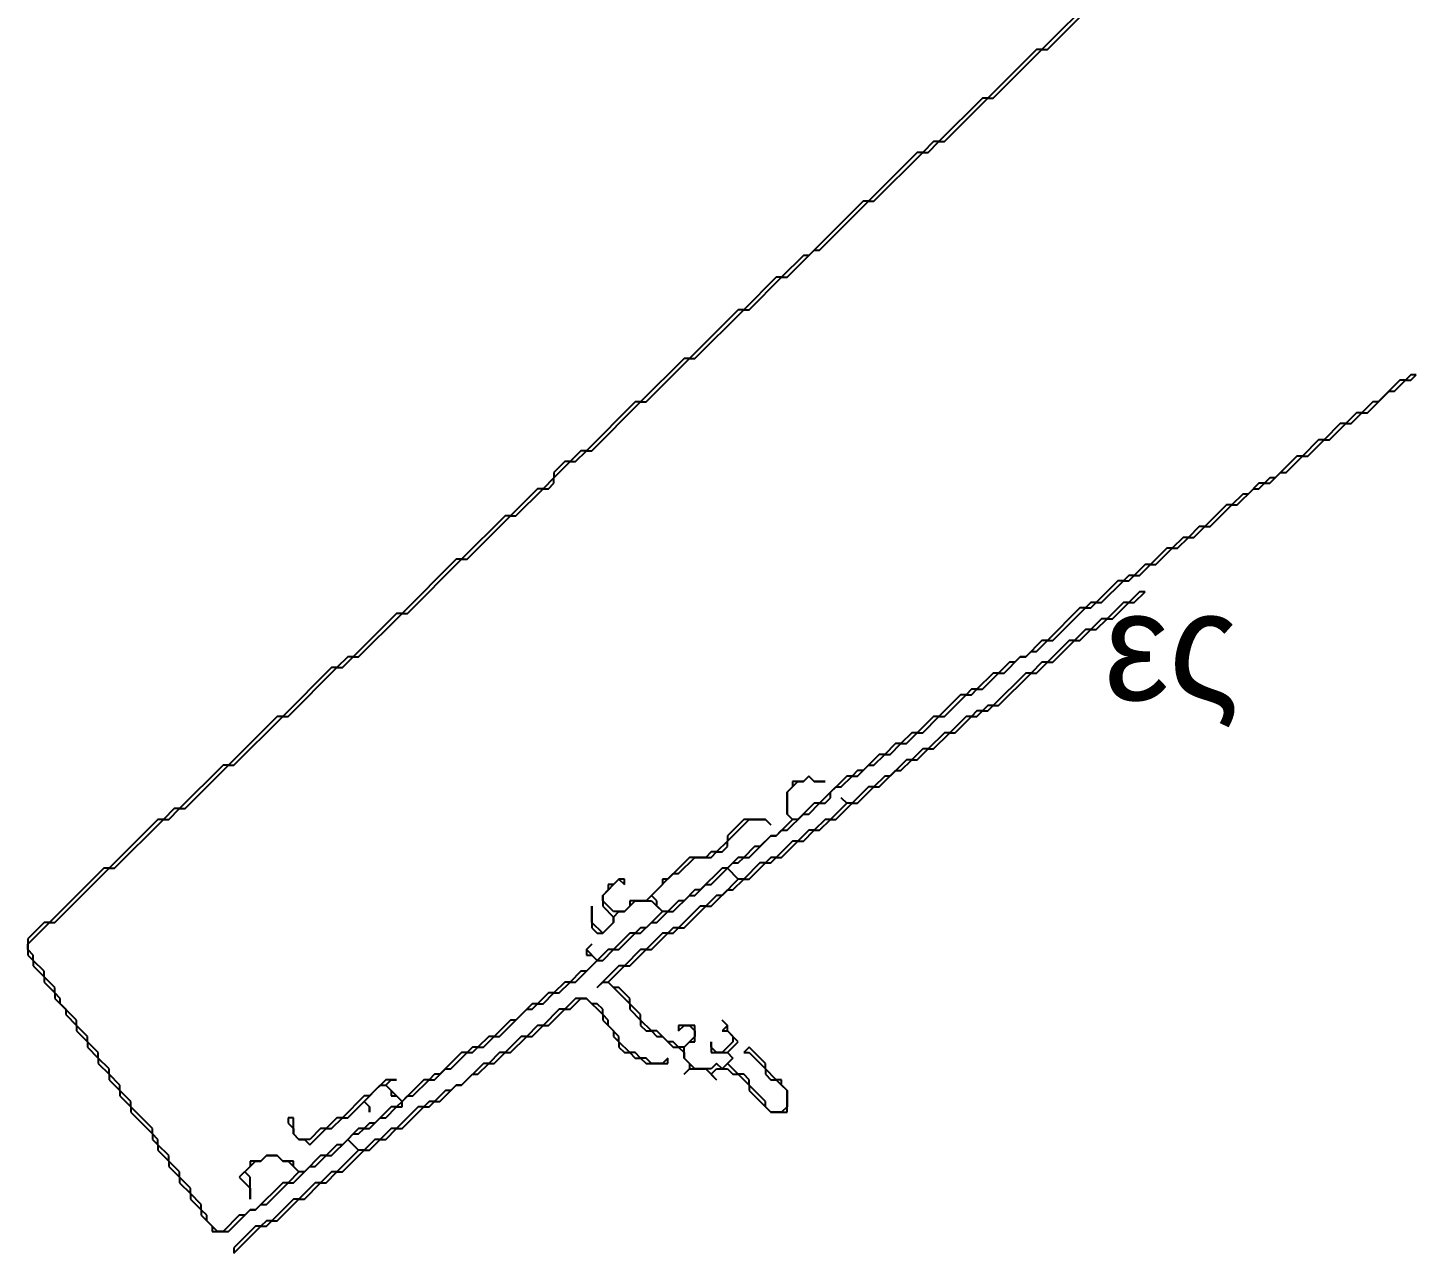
# Model space of a CAD drawing. Header units: metres. Extents: x 7 to 3931, y 6 to 2277.
# Drawn here: x 2690 to 2946, y 1195 to 1421 of the extents above; entities that cross this region are included whole.
import ezdxf

# ---------------------------------------------------------------- set-up
doc = ezdxf.new("R2010")
doc.units = ezdxf.units.M

msp = doc.modelspace()

# ---------------------------------------------------------------- linework, layer by layer
for p, q in [((2887, 1427), (2877, 1417)), ((2878, 1417), (2888, 1427)), ((2876, 1417), (2867, 1408)), ((2868, 1408), (2877, 1417)), ((2877, 1417), (2876, 1417)), ((2877, 1417), (2878, 1417)), ((2866, 1408), (2858, 1400)), ((2859, 1400), (2867, 1408)), ((2867, 1408), (2866, 1408)), ((2867, 1408), (2868, 1408)), ((2854, 1398), (2845, 1389)), ((2846, 1389), (2855, 1398)), ((2855, 1398), (2854, 1398)), ((2857, 1400), (2855, 1398)), ((2855, 1398), (2856, 1398)), ((2856, 1398), (2858, 1400)), ((2858, 1400), (2857, 1400)), ((2858, 1400), (2859, 1400)), ((2844, 1389), (2834, 1379)), ((2836, 1380), (2845, 1389)), ((2845, 1389), (2844, 1389)), ((2845, 1389), (2846, 1389)), ((2830, 1375), (2835, 1380)), ((2835, 1380), (2836, 1380)), ((2833, 1379), (2829, 1375)), ((2834, 1379), (2833, 1379)), ((2828, 1375), (2822, 1369)), ((2823, 1369), (2829, 1375)), ((2829, 1375), (2828, 1375)), ((2829, 1375), (2830, 1375)), ((2821, 1369), (2812, 1360)), ((2813, 1360), (2822, 1369)), ((2822, 1369), (2821, 1369)), ((2822, 1369), (2823, 1369)), ((2811, 1360), (2803, 1352)), ((2804, 1352), (2812, 1360)), ((2812, 1360), (2811, 1360)), ((2812, 1360), (2813, 1360)), ((2945, 1357), (2944, 1356)), ((2945, 1356), (2946, 1357)), ((2946, 1357), (2945, 1357)), ((2943, 1356), (2939, 1352)), ((2942, 1354), (2944, 1356)), ((2944, 1356), (2943, 1356)), ((2944, 1356), (2945, 1356)), ((2802, 1352), (2793, 1343)), ((2794, 1343), (2803, 1352)), ((2803, 1352), (2802, 1352)), ((2803, 1352), (2804, 1352)), ((2938, 1352), (2936, 1350)), ((2937, 1350), (2941, 1354)), ((2939, 1352), (2938, 1352)), ((2941, 1354), (2942, 1354)), ((2935, 1350), (2933, 1348)), ((2934, 1348), (2936, 1350)), ((2936, 1350), (2935, 1350)), ((2936, 1350), (2937, 1350)), ((2932, 1348), (2929, 1345)), ((2930, 1345), (2933, 1348)), ((2933, 1348), (2932, 1348)), ((2933, 1348), (2934, 1348)), ((2928, 1345), (2925, 1342)), ((2926, 1342), (2929, 1345)), ((2929, 1345), (2928, 1345)), ((2929, 1345), (2930, 1345)), ((2792, 1343), (2790, 1341)), ((2791, 1341), (2793, 1343)), ((2793, 1343), (2792, 1343)), ((2793, 1343), (2794, 1343)), ((2924, 1342), (2920, 1338)), ((2922, 1339), (2925, 1342)), ((2925, 1342), (2924, 1342)), ((2925, 1342), (2926, 1342)), ((2789, 1341), (2787, 1339)), ((2787, 1338), (2790, 1341)), ((2787, 1339), (2787, 1338)), ((2790, 1341), (2789, 1341)), ((2790, 1341), (2791, 1341)), ((2919, 1337), (2921, 1339)), ((2921, 1339), (2922, 1339)), ((2787, 1338), (2785, 1336)), ((2786, 1336), (2787, 1337)), ((2787, 1337), (2787, 1338)), ((2917, 1337), (2915, 1335)), ((2917, 1336), (2918, 1337)), ((2918, 1337), (2917, 1337)), ((2919, 1338), (2918, 1337)), ((2918, 1337), (2919, 1337)), ((2920, 1338), (2919, 1338)), ((2784, 1336), (2779, 1331)), ((2780, 1331), (2785, 1336)), ((2785, 1336), (2784, 1336)), ((2785, 1336), (2786, 1336)), ((2914, 1335), (2912, 1333)), ((2913, 1333), (2916, 1336)), ((2915, 1335), (2914, 1335)), ((2916, 1336), (2917, 1336)), ((2911, 1333), (2907, 1329)), ((2908, 1329), (2912, 1333)), ((2912, 1333), (2911, 1333)), ((2912, 1333), (2913, 1333)), ((2778, 1331), (2770, 1323)), ((2771, 1323), (2779, 1331)), ((2779, 1331), (2778, 1331)), ((2779, 1331), (2780, 1331)), ((2906, 1329), (2904, 1327)), ((2905, 1327), (2907, 1329)), ((2907, 1329), (2906, 1329)), ((2907, 1329), (2908, 1329)), ((2903, 1327), (2901, 1325)), ((2902, 1325), (2904, 1327)), ((2904, 1327), (2903, 1327)), ((2904, 1327), (2905, 1327)), ((2900, 1325), (2897, 1322)), ((2898, 1322), (2901, 1325)), ((2901, 1325), (2900, 1325)), ((2901, 1325), (2902, 1325)), ((2769, 1323), (2759, 1313)), ((2760, 1313), (2770, 1323)), ((2770, 1323), (2769, 1323)), ((2770, 1323), (2771, 1323)), ((2896, 1322), (2894, 1320)), ((2895, 1320), (2897, 1322)), ((2897, 1322), (2896, 1322)), ((2897, 1322), (2898, 1322)), ((2891, 1319), (2887, 1315)), ((2888, 1315), (2892, 1319)), ((2892, 1319), (2891, 1319)), ((2893, 1320), (2892, 1319)), ((2892, 1319), (2893, 1319)), ((2893, 1319), (2894, 1320)), ((2894, 1320), (2893, 1320)), ((2894, 1320), (2895, 1320)), ((2895, 1317), (2893, 1315)), ((2894, 1315), (2896, 1317)), ((2896, 1317), (2895, 1317)), ((2884, 1314), (2878, 1308)), ((2879, 1308), (2885, 1314)), ((2885, 1314), (2884, 1314)), ((2886, 1315), (2885, 1314)), ((2885, 1314), (2886, 1314)), ((2886, 1314), (2887, 1315)), ((2887, 1315), (2886, 1315)), ((2887, 1315), (2888, 1315)), ((2892, 1315), (2889, 1312)), ((2890, 1312), (2893, 1315)), ((2893, 1315), (2892, 1315)), ((2893, 1315), (2894, 1315)), ((2758, 1313), (2750, 1305)), ((2751, 1305), (2759, 1313)), ((2759, 1313), (2758, 1313)), ((2759, 1313), (2760, 1313)), ((2888, 1312), (2886, 1310)), ((2887, 1310), (2889, 1312)), ((2889, 1312), (2888, 1312)), ((2889, 1312), (2890, 1312)), ((2885, 1310), (2883, 1308)), ((2884, 1308), (2886, 1310)), ((2886, 1310), (2885, 1310)), ((2886, 1310), (2887, 1310)), ((2877, 1308), (2874, 1305)), ((2874, 1305), (2875, 1306)), ((2875, 1306), (2876, 1306)), ((2876, 1306), (2878, 1308)), ((2878, 1308), (2877, 1308)), ((2882, 1308), (2878, 1304)), ((2878, 1308), (2879, 1308)), ((2879, 1304), (2883, 1308)), ((2883, 1308), (2882, 1308)), ((2883, 1308), (2884, 1308)), ((2749, 1305), (2747, 1303)), ((2748, 1303), (2750, 1305)), ((2750, 1305), (2749, 1305)), ((2750, 1305), (2751, 1305)), ((2871, 1304), (2869, 1302)), ((2870, 1302), (2873, 1305)), ((2872, 1304), (2871, 1304)), ((2873, 1305), (2872, 1304)), ((2873, 1305), (2874, 1305)), ((2874, 1305), (2873, 1305)), ((2877, 1304), (2875, 1302)), ((2876, 1302), (2878, 1304)), ((2878, 1304), (2877, 1304)), ((2878, 1304), (2879, 1304)), ((2746, 1303), (2737, 1294)), ((2738, 1294), (2747, 1303)), ((2747, 1303), (2746, 1303)), ((2747, 1303), (2748, 1303)), ((2868, 1302), (2865, 1299)), ((2866, 1299), (2869, 1302)), ((2874, 1302), (2868, 1296)), ((2869, 1302), (2868, 1302)), ((2869, 1296), (2875, 1302)), ((2869, 1302), (2870, 1302)), ((2875, 1302), (2874, 1302)), ((2875, 1302), (2876, 1302)), ((2862, 1298), (2858, 1294)), ((2859, 1294), (2863, 1298)), ((2863, 1298), (2862, 1298)), ((2864, 1299), (2863, 1298)), ((2863, 1298), (2864, 1298)), ((2864, 1298), (2865, 1299)), ((2865, 1299), (2864, 1299)), ((2865, 1299), (2866, 1299)), ((2867, 1296), (2866, 1295)), ((2867, 1295), (2868, 1296)), ((2868, 1296), (2867, 1296)), ((2868, 1296), (2869, 1296)), ((2736, 1294), (2727, 1285)), ((2728, 1285), (2737, 1294)), ((2737, 1294), (2736, 1294)), ((2737, 1294), (2738, 1294)), ((2857, 1294), (2854, 1291)), ((2855, 1291), (2858, 1294)), ((2858, 1294), (2857, 1294)), ((2858, 1294), (2859, 1294)), ((2863, 1294), (2860, 1291)), ((2861, 1291), (2864, 1294)), ((2864, 1294), (2863, 1294)), ((2865, 1295), (2864, 1294)), ((2864, 1294), (2865, 1294)), ((2865, 1294), (2866, 1295)), ((2866, 1295), (2865, 1295)), ((2866, 1295), (2867, 1295)), ((2853, 1291), (2851, 1289)), ((2852, 1289), (2854, 1291)), ((2854, 1291), (2853, 1291)), ((2854, 1291), (2855, 1291)), ((2859, 1291), (2856, 1288)), ((2857, 1288), (2860, 1291)), ((2860, 1291), (2859, 1291)), ((2860, 1291), (2861, 1291)), ((2850, 1289), (2848, 1287)), ((2849, 1287), (2851, 1289)), ((2851, 1289), (2850, 1289)), ((2851, 1289), (2852, 1289)), ((2855, 1288), (2853, 1286)), ((2854, 1286), (2856, 1288)), ((2856, 1288), (2855, 1288)), ((2856, 1288), (2857, 1288)), ((2847, 1287), (2844, 1284)), ((2846, 1285), (2848, 1287)), ((2848, 1287), (2847, 1287)), ((2848, 1287), (2849, 1287)), ((2852, 1286), (2849, 1283)), ((2851, 1284), (2853, 1286)), ((2853, 1286), (2852, 1286)), ((2853, 1286), (2854, 1286)), ((2726, 1285), (2718, 1277)), ((2719, 1277), (2727, 1285)), ((2727, 1285), (2726, 1285)), ((2727, 1285), (2728, 1285)), ((2833, 1282), (2834, 1283)), ((2834, 1283), (2833, 1282)), ((2834, 1283), (2835, 1282)), ((2835, 1282), (2834, 1283)), ((2841, 1283), (2836, 1278)), ((2840, 1281), (2842, 1283)), ((2842, 1283), (2841, 1283)), ((2843, 1284), (2842, 1283)), ((2842, 1283), (2843, 1283)), ((2843, 1283), (2845, 1285)), ((2844, 1284), (2843, 1284)), ((2845, 1285), (2846, 1285)), ((2848, 1283), (2846, 1281)), ((2847, 1281), (2850, 1284)), ((2849, 1283), (2848, 1283)), ((2850, 1284), (2851, 1284)), ((2830, 1280), (2832, 1282)), ((2831, 1281), (2830, 1280)), ((2830, 1276), (2830, 1280)), ((2830, 1280), (2830, 1276)), ((2833, 1282), (2831, 1282)), ((2831, 1282), (2831, 1281)), ((2832, 1282), (2833, 1282)), ((2835, 1282), (2837, 1282)), ((2837, 1282), (2835, 1282)), ((2838, 1280), (2839, 1281)), ((2838, 1279), (2838, 1280)), ((2839, 1281), (2840, 1281)), ((2845, 1281), (2842, 1278)), ((2843, 1278), (2846, 1281)), ((2846, 1281), (2845, 1281)), ((2846, 1281), (2847, 1281)), ((2835, 1278), (2832, 1275)), ((2834, 1276), (2836, 1278)), ((2836, 1278), (2835, 1278)), ((2836, 1278), (2837, 1278)), ((2837, 1278), (2838, 1279)), ((2841, 1278), (2838, 1275)), ((2839, 1275), (2842, 1278)), ((2841, 1278), (2840, 1279)), ((2840, 1279), (2841, 1278)), ((2842, 1278), (2841, 1278)), ((2842, 1278), (2843, 1278)), ((2714, 1275), (2705, 1266)), ((2706, 1266), (2715, 1275)), ((2715, 1275), (2714, 1275)), ((2717, 1277), (2715, 1275)), ((2715, 1275), (2716, 1275)), ((2716, 1275), (2718, 1277)), ((2718, 1277), (2717, 1277)), ((2718, 1277), (2719, 1277)), ((2819, 1271), (2823, 1275)), ((2822, 1275), (2819, 1272)), ((2826, 1275), (2822, 1275)), ((2823, 1275), (2826, 1275)), ((2826, 1275), (2827, 1274)), ((2827, 1274), (2826, 1275)), ((2831, 1275), (2828, 1272)), ((2830, 1273), (2833, 1276)), ((2831, 1275), (2830, 1276)), ((2830, 1276), (2831, 1275)), ((2832, 1275), (2831, 1275)), ((2833, 1276), (2834, 1276)), ((2837, 1275), (2835, 1273)), ((2836, 1273), (2838, 1275)), ((2838, 1275), (2837, 1275)), ((2838, 1275), (2839, 1275)), ((2828, 1272), (2829, 1273)), ((2829, 1273), (2830, 1273)), ((2834, 1273), (2832, 1271)), ((2833, 1271), (2835, 1273)), ((2835, 1273), (2834, 1273)), ((2835, 1273), (2836, 1273)), ((2819, 1271), (2817, 1269)), ((2818, 1269), (2819, 1270)), ((2819, 1272), (2819, 1271)), ((2819, 1270), (2819, 1271)), ((2824, 1270), (2822, 1268)), ((2823, 1268), (2827, 1272)), ((2825, 1270), (2824, 1270)), ((2827, 1272), (2825, 1270)), ((2827, 1272), (2828, 1272)), ((2828, 1272), (2827, 1272)), ((2831, 1271), (2828, 1268)), ((2829, 1268), (2832, 1271)), ((2832, 1271), (2831, 1271)), ((2832, 1271), (2833, 1271)), ((2812, 1268), (2808, 1264)), ((2810, 1265), (2813, 1268)), ((2815, 1268), (2812, 1268)), ((2813, 1268), (2816, 1268)), ((2816, 1269), (2815, 1268)), ((2816, 1268), (2817, 1269)), ((2817, 1269), (2816, 1269)), ((2817, 1269), (2818, 1269)), ((2821, 1268), (2819, 1266)), ((2821, 1267), (2822, 1268)), ((2822, 1268), (2821, 1268)), ((2822, 1268), (2823, 1268)), ((2827, 1268), (2826, 1267)), ((2827, 1267), (2828, 1268)), ((2828, 1268), (2827, 1268)), ((2828, 1268), (2829, 1268)), ((2704, 1266), (2694, 1256)), ((2695, 1256), (2705, 1266)), ((2705, 1266), (2704, 1266)), ((2705, 1266), (2706, 1266)), ((2805, 1261), (2809, 1265)), ((2809, 1265), (2810, 1265)), ((2818, 1266), (2814, 1262)), ((2816, 1263), (2819, 1266)), ((2819, 1266), (2818, 1266)), ((2819, 1266), (2820, 1267)), ((2819, 1266), (2821, 1264)), ((2821, 1264), (2819, 1266)), ((2820, 1267), (2821, 1267)), ((2825, 1267), (2822, 1264)), ((2823, 1264), (2826, 1267)), ((2826, 1267), (2825, 1267)), ((2826, 1267), (2827, 1267)), ((2796, 1261), (2799, 1264)), ((2798, 1263), (2797, 1263)), ((2797, 1263), (2797, 1262)), ((2799, 1264), (2798, 1263)), ((2799, 1264), (2800, 1263)), ((2800, 1264), (2799, 1264)), ((2800, 1263), (2800, 1264)), ((2807, 1263), (2804, 1260)), ((2808, 1264), (2807, 1264)), ((2807, 1264), (2807, 1263)), ((2813, 1261), (2815, 1263)), ((2815, 1263), (2816, 1263)), ((2821, 1264), (2818, 1261)), ((2820, 1262), (2822, 1264)), ((2822, 1264), (2821, 1264)), ((2822, 1264), (2823, 1264)), ((2797, 1262), (2796, 1261)), ((2796, 1260), (2796, 1261)), ((2796, 1261), (2796, 1259)), ((2798, 1258), (2796, 1260)), ((2800, 1258), (2802, 1260)), ((2804, 1260), (2801, 1260)), ((2801, 1260), (2801, 1259)), ((2802, 1260), (2805, 1260)), ((2806, 1260), (2805, 1261)), ((2805, 1260), (2807, 1258)), ((2806, 1259), (2806, 1260)), ((2810, 1260), (2808, 1258)), ((2809, 1258), (2812, 1261)), ((2811, 1260), (2810, 1260)), ((2813, 1262), (2811, 1260)), ((2812, 1261), (2813, 1261)), ((2814, 1262), (2813, 1262)), ((2817, 1261), (2815, 1259)), ((2816, 1259), (2819, 1262)), ((2818, 1261), (2817, 1261)), ((2819, 1262), (2820, 1262)), ((2794, 1256), (2794, 1259)), ((2794, 1259), (2794, 1255)), ((2796, 1259), (2798, 1257)), ((2800, 1258), (2798, 1258)), ((2798, 1257), (2799, 1258)), ((2798, 1257), (2798, 1256)), ((2798, 1256), (2798, 1257)), ((2799, 1258), (2800, 1258)), ((2801, 1259), (2800, 1258)), ((2807, 1258), (2804, 1255)), ((2807, 1258), (2806, 1259)), ((2806, 1256), (2808, 1258)), ((2808, 1258), (2807, 1258)), ((2808, 1258), (2809, 1258)), ((2814, 1259), (2810, 1255)), ((2811, 1255), (2815, 1259)), ((2815, 1259), (2814, 1259)), ((2815, 1259), (2816, 1259)), ((2693, 1256), (2690, 1253)), ((2690, 1252), (2694, 1256)), ((2694, 1256), (2693, 1256)), ((2694, 1256), (2695, 1256)), ((2796, 1254), (2794, 1256)), ((2794, 1255), (2795, 1254)), ((2798, 1256), (2796, 1254)), ((2796, 1254), (2798, 1256)), ((2803, 1255), (2802, 1254)), ((2803, 1254), (2805, 1256)), ((2804, 1255), (2803, 1255)), ((2805, 1256), (2806, 1256)), ((2809, 1255), (2808, 1254)), ((2810, 1255), (2809, 1255)), ((2809, 1254), (2810, 1255)), ((2810, 1255), (2811, 1255)), ((2690, 1253), (2690, 1250)), ((2690, 1251), (2690, 1252)), ((2793, 1251), (2794, 1252)), ((2794, 1252), (2793, 1251)), ((2795, 1254), (2796, 1254)), ((2801, 1254), (2798, 1251)), ((2799, 1251), (2802, 1254)), ((2802, 1254), (2801, 1254)), ((2802, 1254), (2803, 1254)), ((2807, 1254), (2804, 1251)), ((2805, 1251), (2808, 1254)), ((2808, 1254), (2807, 1254)), ((2808, 1254), (2809, 1254)), ((2691, 1250), (2690, 1251)), ((2690, 1250), (2691, 1249)), ((2691, 1249), (2691, 1250)), ((2795, 1249), (2793, 1251)), ((2793, 1251), (2793, 1250)), ((2793, 1250), (2794, 1250)), ((2794, 1250), (2795, 1249)), ((2797, 1251), (2795, 1249)), ((2796, 1249), (2798, 1251)), ((2798, 1251), (2797, 1251)), ((2798, 1251), (2799, 1251)), ((2803, 1251), (2800, 1248)), ((2801, 1248), (2804, 1251)), ((2804, 1251), (2803, 1251)), ((2804, 1251), (2805, 1251)), ((2691, 1249), (2691, 1248)), ((2693, 1247), (2691, 1249)), ((2691, 1248), (2693, 1246)), ((2693, 1246), (2693, 1247)), ((2792, 1247), (2790, 1245)), ((2791, 1245), (2795, 1249)), ((2793, 1247), (2792, 1247)), ((2795, 1249), (2793, 1247)), ((2795, 1249), (2796, 1249)), ((2799, 1248), (2795, 1244)), ((2797, 1245), (2800, 1248)), ((2800, 1248), (2799, 1248)), ((2800, 1248), (2801, 1248)), ((2693, 1246), (2693, 1245)), ((2695, 1244), (2693, 1246)), ((2693, 1245), (2695, 1243)), ((2789, 1245), (2787, 1243)), ((2788, 1243), (2790, 1245)), ((2790, 1245), (2789, 1245)), ((2790, 1245), (2791, 1245)), ((2795, 1244), (2796, 1245)), ((2796, 1245), (2797, 1245)), ((2797, 1245), (2801, 1241)), ((2798, 1244), (2797, 1245)), ((2695, 1243), (2695, 1244)), ((2695, 1243), (2695, 1242)), ((2696, 1242), (2695, 1243)), ((2695, 1242), (2697, 1240)), ((2696, 1241), (2696, 1242)), ((2786, 1243), (2784, 1241)), ((2785, 1241), (2787, 1243)), ((2787, 1243), (2786, 1243)), ((2787, 1243), (2788, 1243)), ((2791, 1242), (2789, 1240)), ((2790, 1240), (2792, 1242)), ((2793, 1242), (2791, 1242)), ((2792, 1242), (2793, 1242)), ((2793, 1242), (2796, 1239)), ((2794, 1241), (2793, 1242)), ((2799, 1244), (2798, 1244)), ((2801, 1242), (2799, 1244)), ((2801, 1241), (2801, 1242)), ((2699, 1238), (2696, 1241)), ((2697, 1240), (2697, 1239)), ((2777, 1235), (2782, 1240)), ((2783, 1241), (2780, 1238)), ((2782, 1240), (2783, 1240)), ((2783, 1240), (2784, 1241)), ((2784, 1241), (2783, 1241)), ((2784, 1241), (2785, 1241)), ((2788, 1240), (2785, 1237)), ((2786, 1237), (2789, 1240)), ((2789, 1240), (2788, 1240)), ((2789, 1240), (2790, 1240)), ((2795, 1241), (2794, 1241)), ((2796, 1240), (2795, 1241)), ((2796, 1239), (2796, 1240)), ((2801, 1241), (2801, 1240)), ((2803, 1239), (2801, 1241)), ((2801, 1240), (2803, 1238)), ((2697, 1239), (2699, 1237)), ((2699, 1237), (2699, 1238)), ((2699, 1237), (2699, 1236)), ((2701, 1235), (2699, 1237)), ((2779, 1238), (2776, 1235)), ((2780, 1238), (2779, 1238)), ((2784, 1237), (2782, 1235)), ((2783, 1235), (2785, 1237)), ((2785, 1237), (2784, 1237)), ((2785, 1237), (2786, 1237)), ((2796, 1239), (2796, 1238)), ((2797, 1238), (2796, 1239)), ((2796, 1238), (2798, 1236)), ((2797, 1237), (2797, 1238)), ((2799, 1235), (2797, 1237)), ((2803, 1238), (2803, 1239)), ((2803, 1238), (2803, 1237)), ((2805, 1236), (2803, 1238)), ((2803, 1237), (2804, 1236)), ((2813, 1237), (2810, 1237)), ((2810, 1237), (2810, 1236)), ((2810, 1236), (2811, 1237)), ((2811, 1237), (2812, 1237)), ((2812, 1237), (2813, 1236)), ((2813, 1234), (2813, 1237)), ((2819, 1237), (2818, 1238)), ((2818, 1238), (2819, 1237)), ((2819, 1237), (2818, 1236)), ((2819, 1236), (2819, 1237)), ((2699, 1236), (2701, 1234)), ((2701, 1234), (2701, 1235)), ((2701, 1234), (2701, 1233)), ((2703, 1232), (2701, 1234)), ((2775, 1235), (2773, 1233)), ((2774, 1233), (2776, 1235)), ((2776, 1235), (2775, 1235)), ((2776, 1235), (2777, 1235)), ((2781, 1235), (2778, 1232)), ((2779, 1232), (2782, 1235)), ((2782, 1235), (2781, 1235)), ((2782, 1235), (2783, 1235)), ((2798, 1236), (2798, 1235)), ((2798, 1235), (2799, 1234)), ((2799, 1234), (2799, 1235)), ((2799, 1234), (2799, 1233)), ((2801, 1232), (2799, 1234)), ((2804, 1236), (2805, 1236)), ((2805, 1236), (2806, 1235)), ((2806, 1236), (2805, 1236)), ((2808, 1234), (2806, 1236)), ((2806, 1235), (2807, 1235)), ((2807, 1235), (2809, 1233)), ((2809, 1234), (2808, 1234)), ((2810, 1233), (2809, 1234)), ((2813, 1235), (2811, 1233)), ((2811, 1233), (2812, 1234)), ((2812, 1234), (2813, 1234)), ((2813, 1236), (2813, 1235)), ((2816, 1233), (2816, 1234)), ((2816, 1234), (2816, 1232)), ((2818, 1236), (2819, 1236)), ((2820, 1234), (2818, 1232)), ((2821, 1234), (2819, 1236)), ((2819, 1236), (2820, 1235)), ((2819, 1232), (2821, 1234)), ((2820, 1235), (2820, 1234)), ((2701, 1233), (2703, 1231)), ((2703, 1231), (2703, 1232)), ((2770, 1232), (2766, 1228)), ((2768, 1229), (2771, 1232)), ((2771, 1232), (2770, 1232)), ((2772, 1233), (2771, 1232)), ((2771, 1232), (2772, 1232)), ((2772, 1232), (2773, 1233)), ((2773, 1233), (2772, 1233)), ((2773, 1233), (2774, 1233)), ((2777, 1232), (2775, 1230)), ((2776, 1230), (2778, 1232)), ((2778, 1232), (2777, 1232)), ((2778, 1232), (2779, 1232)), ((2799, 1233), (2800, 1232)), ((2800, 1232), (2801, 1232)), ((2801, 1232), (2802, 1231)), ((2802, 1232), (2801, 1232)), ((2803, 1231), (2802, 1232)), ((2809, 1233), (2810, 1233)), ((2810, 1233), (2811, 1232)), ((2811, 1233), (2810, 1233)), ((2811, 1231), (2811, 1233)), ((2811, 1232), (2811, 1231)), ((2817, 1232), (2816, 1233)), ((2816, 1232), (2819, 1232)), ((2818, 1232), (2817, 1232)), ((2820, 1231), (2819, 1232)), ((2819, 1232), (2820, 1231)), ((2823, 1233), (2822, 1232)), ((2822, 1232), (2823, 1232)), ((2826, 1230), (2823, 1233)), ((2823, 1232), (2826, 1229)), ((2703, 1231), (2703, 1230)), ((2705, 1229), (2703, 1231)), ((2703, 1230), (2705, 1228)), ((2705, 1228), (2705, 1229)), ((2765, 1227), (2767, 1229)), ((2767, 1229), (2768, 1229)), ((2774, 1230), (2770, 1226)), ((2773, 1228), (2775, 1230)), ((2775, 1230), (2774, 1230)), ((2775, 1230), (2776, 1230)), ((2802, 1231), (2803, 1231)), ((2803, 1231), (2804, 1230)), ((2804, 1231), (2803, 1231)), ((2805, 1230), (2804, 1231)), ((2804, 1230), (2808, 1230)), ((2807, 1230), (2805, 1230)), ((2808, 1231), (2807, 1230)), ((2808, 1230), (2808, 1231)), ((2811, 1231), (2812, 1230)), ((2813, 1229), (2811, 1231)), ((2812, 1229), (2811, 1228)), ((2811, 1228), (2812, 1229)), ((2812, 1230), (2812, 1229)), ((2812, 1229), (2815, 1229)), ((2816, 1229), (2813, 1229)), ((2815, 1229), (2817, 1227)), ((2817, 1230), (2816, 1229)), ((2816, 1228), (2817, 1229)), ((2818, 1229), (2817, 1230)), ((2817, 1229), (2819, 1229)), ((2820, 1231), (2818, 1229)), ((2819, 1230), (2820, 1231)), ((2821, 1228), (2819, 1230)), ((2819, 1229), (2820, 1228)), ((2826, 1229), (2826, 1230)), ((2828, 1227), (2826, 1229)), ((2826, 1229), (2826, 1228)), ((2705, 1228), (2705, 1227)), ((2707, 1226), (2705, 1228)), ((2705, 1227), (2707, 1225)), ((2756, 1227), (2753, 1224)), ((2756, 1226), (2757, 1227)), ((2758, 1227), (2756, 1227)), ((2757, 1227), (2758, 1227)), ((2763, 1227), (2759, 1223)), ((2761, 1224), (2764, 1227)), ((2764, 1227), (2763, 1227)), ((2765, 1228), (2764, 1227)), ((2764, 1227), (2765, 1227)), ((2766, 1228), (2765, 1228)), ((2770, 1226), (2772, 1228)), ((2772, 1228), (2773, 1228)), ((2817, 1227), (2816, 1228)), ((2820, 1228), (2821, 1228)), ((2821, 1228), (2823, 1226)), ((2822, 1228), (2821, 1228)), ((2823, 1227), (2822, 1228)), ((2823, 1226), (2823, 1227)), ((2826, 1228), (2827, 1227)), ((2827, 1227), (2828, 1227)), ((2829, 1227), (2828, 1227)), ((2828, 1227), (2830, 1225)), ((2829, 1226), (2829, 1227)), ((2707, 1225), (2707, 1226)), ((2707, 1225), (2707, 1224)), ((2709, 1223), (2707, 1225)), ((2707, 1224), (2709, 1222)), ((2752, 1224), (2748, 1220)), ((2752, 1223), (2755, 1226)), ((2753, 1224), (2752, 1224)), ((2755, 1226), (2756, 1226)), ((2759, 1223), (2756, 1226)), ((2756, 1226), (2757, 1225)), ((2757, 1225), (2757, 1224)), ((2757, 1224), (2758, 1224)), ((2758, 1224), (2759, 1223)), ((2759, 1223), (2760, 1224)), ((2760, 1224), (2761, 1224)), ((2767, 1225), (2765, 1223)), ((2766, 1223), (2769, 1226)), ((2768, 1225), (2767, 1225)), ((2769, 1226), (2768, 1225)), ((2769, 1226), (2770, 1226)), ((2770, 1226), (2769, 1226)), ((2823, 1226), (2823, 1225)), ((2826, 1223), (2823, 1226)), ((2823, 1225), (2827, 1221)), ((2830, 1225), (2829, 1226)), ((2830, 1221), (2830, 1225)), ((2830, 1225), (2830, 1222)), ((2709, 1222), (2709, 1223)), ((2709, 1222), (2709, 1221)), ((2713, 1218), (2709, 1222)), ((2749, 1220), (2752, 1223)), ((2752, 1223), (2753, 1222)), ((2753, 1222), (2752, 1223)), ((2753, 1222), (2753, 1221)), ((2753, 1221), (2753, 1222)), ((2757, 1222), (2754, 1219)), ((2756, 1220), (2758, 1222)), ((2758, 1222), (2757, 1222)), ((2759, 1223), (2758, 1222)), ((2762, 1222), (2758, 1218)), ((2758, 1222), (2759, 1222)), ((2759, 1222), (2759, 1223)), ((2759, 1218), (2763, 1222)), ((2763, 1222), (2762, 1222)), ((2764, 1223), (2763, 1222)), ((2763, 1222), (2764, 1222)), ((2764, 1222), (2765, 1223)), ((2765, 1223), (2764, 1223)), ((2765, 1223), (2766, 1223)), ((2826, 1222), (2826, 1223)), ((2827, 1221), (2826, 1222)), ((2830, 1222), (2829, 1221)), ((2709, 1221), (2713, 1217)), ((2739, 1220), (2738, 1220)), ((2738, 1220), (2738, 1219)), ((2738, 1219), (2739, 1218)), ((2739, 1217), (2739, 1220)), ((2747, 1220), (2745, 1218)), ((2746, 1218), (2748, 1220)), ((2748, 1220), (2747, 1220)), ((2748, 1220), (2749, 1220)), ((2753, 1219), (2752, 1218)), ((2753, 1218), (2755, 1220)), ((2754, 1219), (2753, 1219)), ((2755, 1220), (2756, 1220)), ((2827, 1221), (2830, 1221)), ((2829, 1221), (2827, 1221)), ((2713, 1217), (2713, 1218)), ((2713, 1217), (2713, 1216)), ((2714, 1216), (2713, 1217)), ((2713, 1216), (2714, 1215)), ((2714, 1215), (2714, 1216)), ((2739, 1218), (2739, 1217)), ((2740, 1216), (2739, 1217)), ((2739, 1217), (2740, 1216)), ((2742, 1216), (2740, 1216)), ((2740, 1216), (2741, 1216)), ((2741, 1216), (2742, 1215)), ((2744, 1218), (2742, 1216)), ((2742, 1215), (2745, 1218)), ((2745, 1218), (2744, 1218)), ((2745, 1218), (2746, 1218)), ((2746, 1213), (2749, 1216)), ((2751, 1218), (2748, 1215)), ((2749, 1216), (2750, 1217)), ((2749, 1216), (2751, 1214)), ((2751, 1214), (2749, 1216)), ((2750, 1217), (2751, 1217)), ((2751, 1217), (2752, 1218)), ((2752, 1218), (2751, 1218)), ((2752, 1218), (2753, 1218)), ((2754, 1216), (2752, 1214)), ((2753, 1214), (2755, 1216)), ((2755, 1216), (2754, 1216)), ((2757, 1218), (2755, 1216)), ((2755, 1216), (2756, 1216)), ((2756, 1216), (2758, 1218)), ((2758, 1218), (2757, 1218)), ((2758, 1218), (2759, 1218)), ((2714, 1215), (2714, 1214)), ((2716, 1213), (2714, 1215)), ((2714, 1214), (2716, 1212)), ((2747, 1215), (2745, 1213)), ((2748, 1215), (2747, 1215)), ((2751, 1214), (2747, 1210)), ((2748, 1210), (2752, 1214)), ((2752, 1214), (2751, 1214)), ((2752, 1214), (2753, 1214)), ((2716, 1212), (2716, 1213)), ((2716, 1212), (2716, 1211)), ((2718, 1210), (2716, 1212)), ((2716, 1211), (2718, 1209)), ((2731, 1211), (2729, 1209)), ((2730, 1210), (2732, 1212)), ((2733, 1212), (2731, 1212)), ((2731, 1212), (2731, 1211)), ((2732, 1212), (2733, 1212)), ((2734, 1213), (2733, 1212)), ((2733, 1212), (2734, 1213)), ((2736, 1213), (2734, 1213)), ((2734, 1213), (2736, 1213)), ((2737, 1212), (2736, 1213)), ((2736, 1213), (2737, 1212)), ((2739, 1212), (2737, 1212)), ((2737, 1212), (2738, 1212)), ((2738, 1212), (2740, 1210)), ((2739, 1211), (2739, 1212)), ((2739, 1208), (2742, 1211)), ((2740, 1210), (2739, 1211)), ((2744, 1213), (2741, 1210)), ((2742, 1211), (2743, 1211)), ((2743, 1211), (2745, 1213)), ((2745, 1213), (2744, 1213)), ((2745, 1213), (2746, 1213)), ((2718, 1209), (2718, 1210)), ((2718, 1209), (2718, 1208)), ((2720, 1207), (2718, 1209)), ((2729, 1209), (2731, 1207)), ((2731, 1209), (2730, 1210)), ((2731, 1205), (2731, 1209)), ((2740, 1210), (2738, 1208)), ((2741, 1210), (2740, 1210)), ((2746, 1210), (2744, 1208)), ((2745, 1208), (2747, 1210)), ((2747, 1210), (2746, 1210)), ((2747, 1210), (2748, 1210)), ((2718, 1208), (2720, 1206)), ((2720, 1206), (2720, 1207)), ((2720, 1206), (2720, 1205)), ((2722, 1204), (2720, 1206)), ((2731, 1207), (2731, 1205)), ((2737, 1208), (2732, 1203)), ((2734, 1204), (2738, 1208)), ((2738, 1208), (2737, 1208)), ((2738, 1208), (2739, 1208)), ((2743, 1208), (2740, 1205)), ((2741, 1205), (2744, 1208)), ((2744, 1208), (2743, 1208)), ((2744, 1208), (2745, 1208)), ((2720, 1205), (2722, 1203)), ((2722, 1203), (2722, 1204)), ((2732, 1203), (2733, 1204)), ((2733, 1204), (2734, 1204)), ((2739, 1205), (2735, 1201)), ((2736, 1201), (2740, 1205)), ((2740, 1205), (2739, 1205)), ((2740, 1205), (2741, 1205)), ((2722, 1203), (2722, 1202)), ((2723, 1202), (2722, 1203)), ((2722, 1202), (2724, 1200)), ((2723, 1201), (2723, 1202)), ((2725, 1199), (2723, 1201)), ((2729, 1202), (2726, 1199)), ((2727, 1199), (2731, 1203)), ((2730, 1202), (2729, 1202)), ((2731, 1203), (2730, 1202)), ((2731, 1203), (2732, 1203)), ((2732, 1203), (2731, 1203)), ((2734, 1201), (2733, 1200)), ((2735, 1201), (2734, 1201)), ((2734, 1200), (2735, 1201)), ((2735, 1201), (2736, 1201)), ((2724, 1200), (2724, 1199)), ((2724, 1199), (2727, 1199)), ((2726, 1199), (2725, 1199)), ((2732, 1200), (2728, 1196)), ((2728, 1195), (2733, 1200)), ((2733, 1200), (2732, 1200)), ((2733, 1200), (2734, 1200)), ((2728, 1196), (2728, 1195))]:
    msp.add_line(p, q)

# ---------------------------------------------------------------- texts
msp.add_text('ες', height=20).set_placement((2888.5, 1297))

doc.saveas('drawing.dxf')
